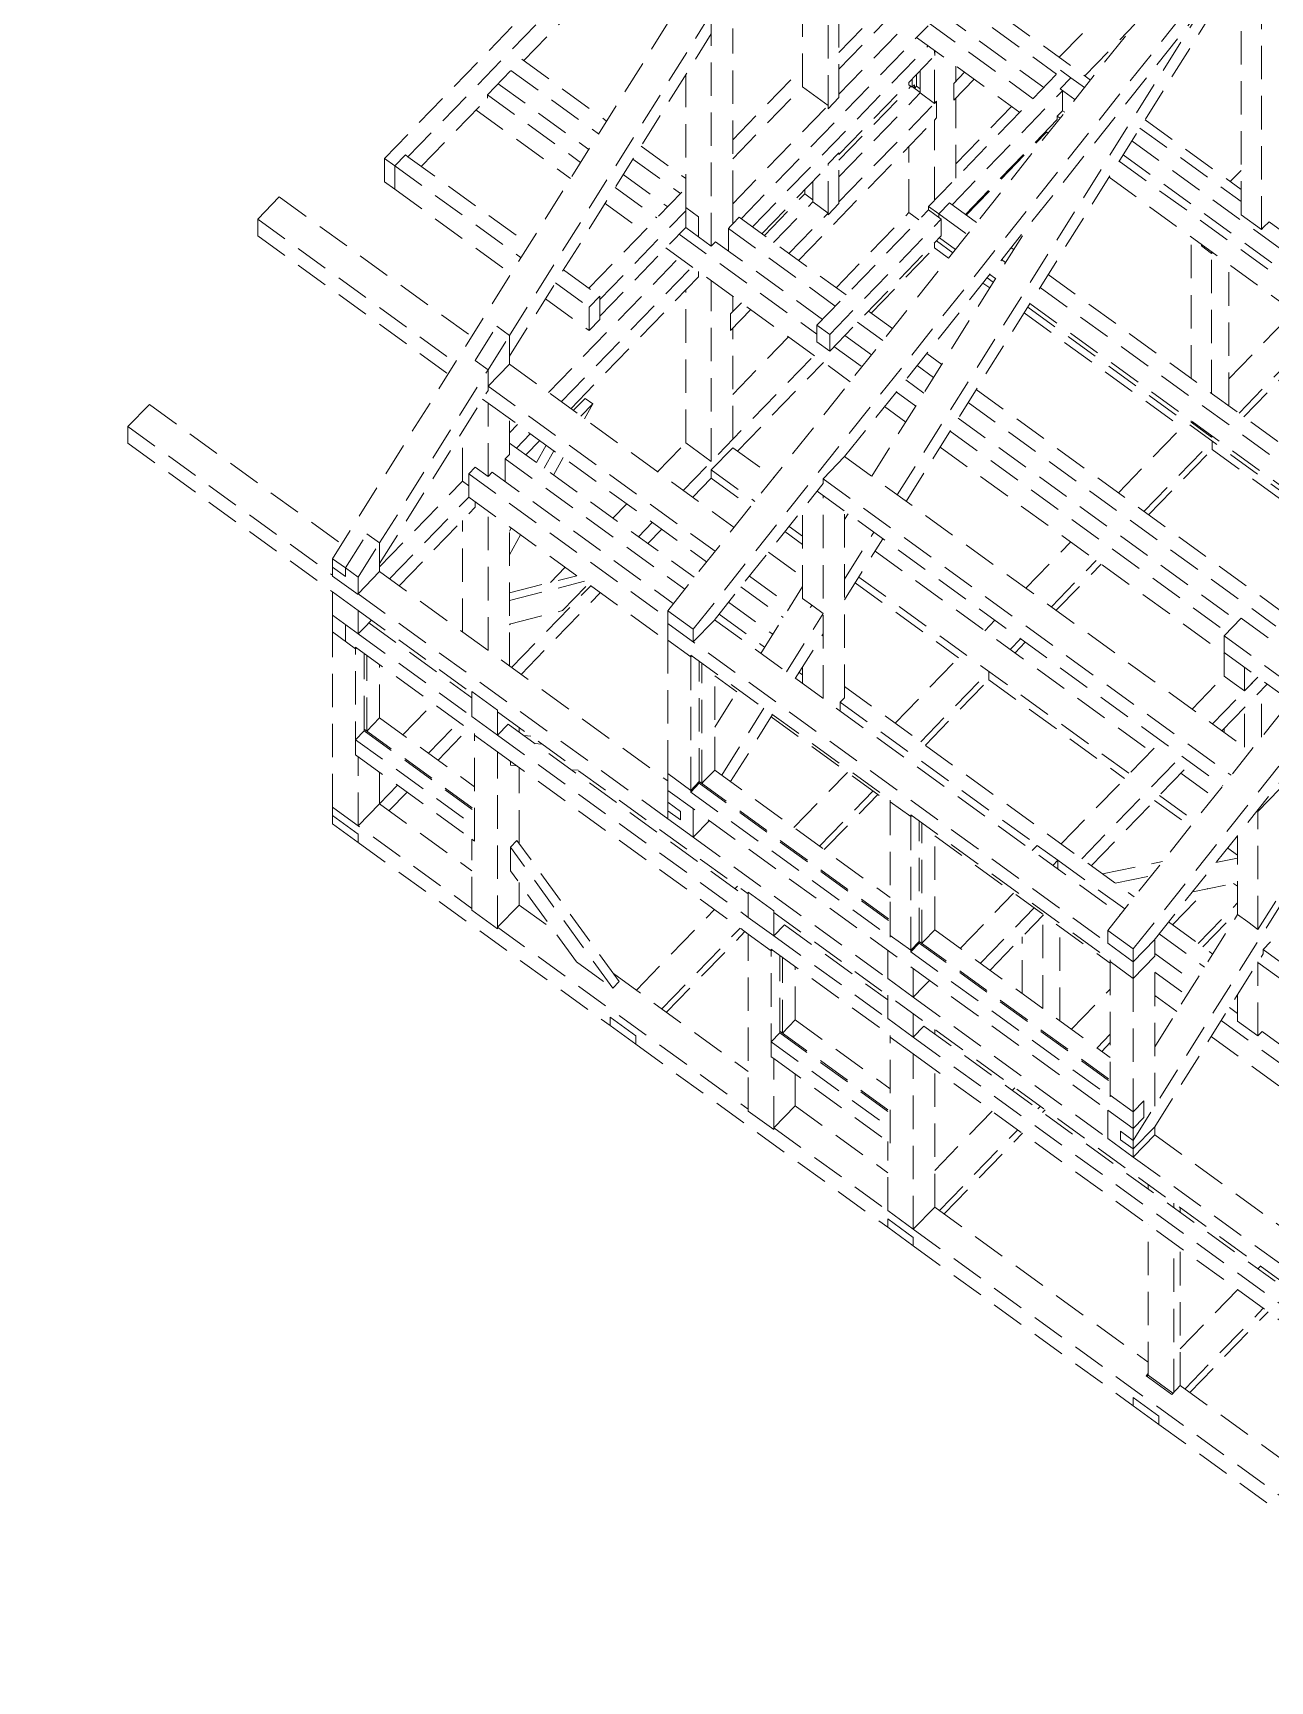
# Model space of a CAD drawing. Header units: millimetres. Extents: x 0 to 10920, y 0 to 297.
# Drawn here: x 4631.4 to 4779.6, y 0 to 197.4 of the extents above; entities that cross this region are included whole.
import ezdxf

# ---------------------------------------------------------------- set-up
doc = ezdxf.new("R2010")
doc.units = ezdxf.units.MM
doc.linetypes.add('K5LT_DASHED', pattern=[6, 4, -2])
doc.layers.add('Системный слой', color=7, linetype='Continuous')

# ---------------------------------------------------------------- blocks, each defined once
blk = doc.blocks.new('U349')
at = {"layer": 'Системный слой', "color": 7, "linetype": 'K5LT_DASHED', "lineweight": 18}
for p, q in [((4667.264578236864, 134.4524509059318), (4737.585429416864, 246.7719609659317)), ((4673.476650856865, 182.3950760859317), (4732.596844756864, 243.4120939659318)), ((4676.294311096864, 182.6085627059318), (4734.128926016864, 242.2987595859318)), ((4690.148892336864, 194.1076272259317), (4712.547596656865, 217.2249797659317)), ((4734.910277656865, 142.0939792659318), (4780.790477156865, 215.3757314859318)), ((4707.405136216865, 128.2241163859318), (4774.465286476864, 212.3937980659318)), ((4710.469317376865, 125.9974269059317), (4777.529469816865, 210.1671157059317)), ((4726.637127196865, 188.3588007859317), (4726.636982136864, 209.7588453259318)), ((4727.922702996864, 189.6856251859318), (4727.922560396864, 211.0856713859317)), ((4735.974071236865, 141.3209389459318), (4779.504880856864, 210.8501463659318)), ((4778.536378296865, 173.8809437659318), (4778.536295976864, 209.3030826059318)), ((4723.572957636865, 190.9854761859318), (4723.572845456864, 206.5963957059317)), ((4776.085041016864, 175.6622859259317), (4776.084965516864, 205.3877163059317)), ((4727.922666356864, 195.0747444259318), (4736.527588816864, 203.9557603259318)), ((4754.312083796864, 194.5107698259317), (4763.040188936864, 203.5189281459318)), ((4727.922679756864, 193.1035443859317), (4737.648381356865, 203.1413007859317)), ((4727.922700676865, 190.0856253059318), (4739.364321536865, 201.8943582859317)), ((4741.421247636865, 201.6172784059318), (4753.998608036864, 192.4775398259318)), ((4742.706829216864, 202.9440962659318), (4758.052084556864, 191.7929796059318)), ((4688.455346476864, 161.1783543059318), (4712.624115896864, 199.7817565459318)), ((4712.624354276864, 171.8964152059318), (4712.624126896864, 199.7817485659318)), ((4728.603152236865, 146.6772578259317), (4771.447644616865, 200.4529729659318)), ((4739.878558196864, 200.0250906059318), (4752.455918776865, 190.8853511859317)), ((4715.195495436865, 176.9500591059318), (4715.195331636864, 197.9500890659318)), ((4716.194293956864, 175.1808835659318), (4738.592992816864, 198.2982616859317)), ((4738.592990696865, 198.6982621659317), (4751.170344276865, 189.5585271859318)), ((4757.376242096864, 192.2841019659318), (4763.381146616864, 198.4816830459318)), ((4688.455371916863, 158.7062185659318), (4712.624136056865, 197.3096112059318)), ((4717.558887636864, 174.1892568859318), (4738.592999956865, 195.8982661859318)), ((4737.228406516864, 196.8898915859318), (4749.578326776864, 187.9154275659318)), ((4685.807611636865, 190.0270636859317), (4689.921457816865, 194.2728999659318)), ((4689.921457816865, 194.2728999659318), (4700.090412776864, 186.8832959659318)), ((4727.922742576864, 182.8856320059318), (4739.402923516865, 194.7341648059317)), ((4739.364389296865, 188.9943634259317), (4739.364352576864, 195.3377381659317)), ((4739.402923516865, 194.7341648059317), (4739.402920196864, 195.3097117659318)), ((4688.635880996864, 192.9460762459318), (4699.117477036864, 185.3292808659317)), ((4709.560167516864, 176.5230907459318), (4709.560033616865, 192.4154946259318)), ((4715.195427596864, 184.6337247459318), (4723.572941136865, 193.2800344859318)), ((4736.300226356865, 191.2210357059318), (4736.300224476864, 191.5319128859317)), ((4736.698567516864, 190.9315683259318), (4736.698561416864, 191.9430308259317)), ((4737.212799296864, 191.0622976459317), (4737.212790856865, 192.4737597659318)), ((4737.648457996865, 190.2412999459318), (4737.648442056864, 192.9233892459318)), ((4738.650717596865, 176.6371905059317), (4754.463293356865, 192.9571352259318)), ((4741.678428256864, 191.3826386059318), (4742.971095936864, 192.7167829059318)), ((4741.678439416864, 189.3826409859317), (4744.108260696865, 191.8904258059318)), ((4741.935535976864, 191.6480080859317), (4741.935525856865, 193.4693129659317)), ((4754.403386056864, 190.7396408059318), (4755.688960756865, 192.0664650659318)), ((4754.463293356865, 192.9571352259318), (4755.688960756865, 192.0664650659318)), ((4755.688960756865, 192.0664650659318), (4757.323585336864, 190.8786132259318)), ((4677.886352716864, 181.4516518259318), (4685.807615836864, 189.6270636459318)), ((4685.807615836864, 189.6270636459318), (4685.807611636865, 190.0270636859317)), ((4685.807611636865, 190.0270636859317), (4696.977018116864, 181.9104471259318)), ((4687.093188676865, 191.3538876459318), (4697.949954036864, 183.4644625459318)), ((4687.103827656864, 191.3461564659318), (4687.103827476864, 191.3648677859318)), ((4715.195445796864, 182.3391676059318), (4723.572958036864, 190.9854766059318)), ((4723.572958036864, 190.9854766059318), (4726.637124836865, 188.7588008859318)), ((4726.637127596864, 188.3588007659317), (4727.922703396864, 189.6856251459318)), ((4727.922754076864, 182.1747503259317), (4736.527666396864, 191.0557591059317)), ((4727.922767476864, 180.2035511659318), (4737.648457996865, 190.2412999459318)), ((4736.300226356865, 191.2210357059318), (4736.698567516864, 190.9315683259318)), ((4736.698567516864, 190.9315683259318), (4736.955682216864, 191.1969327859318)), ((4736.728251516864, 190.9622047659317), (4737.648457696865, 190.2935074259318)), ((4736.955684616864, 190.7969332059318), (4736.955682216864, 191.1969327859318)), ((4736.955684616864, 190.7969332059318), (4737.212799296864, 191.0622976459317)), ((4737.212799296864, 191.0622976459317), (4737.648454996865, 190.7457144659317)), ((4737.648457996865, 190.2412999459318), (4739.364389296865, 188.9943634259317)), ((4741.468377916864, 176.8506772059318), (4754.709802936864, 190.5169732459318)), ((4741.678439416864, 189.3826409859317), (4741.678428256864, 191.3826386059318)), ((4741.935600616865, 180.0274736659318), (4741.935547116865, 189.6480104259318)), ((4754.403386056864, 190.7396408059318), (4756.182700016864, 189.4466457259318)), ((4754.709813556865, 188.1169726459318), (4754.709802936864, 190.5169732459318)), ((4684.443034356864, 188.2187004259318), (4695.772169656864, 179.9860109659317)), ((4715.195495436865, 176.9500591059318), (4726.637124836865, 188.7588008859318)), ((4727.922788576865, 177.1856345659318), (4739.364389296865, 188.9943634259317)), ((4739.364389296865, 188.9943634259317), (4739.621503976864, 189.2597279059317)), ((4739.621522436864, 187.2597254859318), (4739.621510896864, 189.2597228859318)), ((4741.935591096864, 181.7371604259317), (4748.606228196864, 188.6218340459318)), ((4754.067026476864, 187.4535607059318), (4754.709813556865, 188.1169726459318)), ((4754.709813556865, 188.1169726459318), (4754.971694856864, 187.9266682659317)), ((4723.074149436865, 170.1814113659318), (4739.364400876864, 186.9943660659318)), ((4739.364400876864, 186.9943660659318), (4739.621515516865, 187.2597305259317)), ((4739.364456556865, 177.3738308259317), (4739.364400876864, 186.9943660659318)), ((4743.060408876864, 175.6937764859318), (4754.067028276864, 187.0535607259318)), ((4752.702441936864, 185.6451894859318), (4752.988413936864, 185.4373788059317)), ((4754.067028276864, 187.0535607259318), (4754.067026476864, 187.4535607059318)), ((4754.067026476864, 187.4535607059318), (4754.401252416865, 187.2106847859317)), ((4763.974988116865, 186.0451601459318), (4776.085036996865, 177.2450085459318)), ((4764.596245216864, 187.0374576459318), (4776.085033336864, 178.6887652659318)), ((4704.218379316864, 183.8835739459318), (4709.560138216864, 180.0018099859318)), ((4736.300319076865, 175.9210719859318), (4736.300271136864, 183.8319081059317)), ((4743.165514676864, 175.6173979459318), (4752.807547756864, 185.5688110059317)), ((4763.002052136864, 184.4911466059318), (4805.421850176865, 153.6654511659318)), ((4673.476683376864, 179.5950768259318), (4673.476650856865, 182.3950760859317)), ((4673.476650856865, 182.3950760859317), (4674.702316516865, 181.5044053859318)), ((4674.702316516865, 181.5044053859318), (4675.987894676864, 182.8312303859318)), ((4675.987894676864, 182.8312303859318), (4676.294311096864, 182.6085627059318)), ((4676.294311096864, 182.6085627059318), (4690.810015436864, 172.0602432859317)), ((4703.245443416865, 182.3295587659318), (4708.947865476865, 178.1857068459318)), ((4726.637167536865, 181.5588081459318), (4726.637166156865, 181.7588079659318)), ((4726.637172816864, 181.7588031259318), (4727.922747876864, 183.0856270059317)), ((4727.922742576864, 182.8856320059318), (4727.922741216864, 183.0856318459317)), ((4727.922789376864, 176.9856348059318), (4727.922742576864, 182.8856320059318)), ((4761.482850836865, 182.0646155259318), (4803.414476756865, 151.5936627059318)), ((4761.969318636864, 182.8416220059318), (4804.057263556864, 152.2570760259318)), ((4674.702348736864, 178.7044062859318), (4674.702316516865, 181.5044053859318)), ((4674.702316516865, 181.5044043859318), (4689.837078576864, 170.5062263859317)), ((4702.077920216863, 180.4647403459317), (4707.405173436864, 176.5935168459318)), ((4718.696054476864, 173.3628973859318), (4726.637167536865, 181.5588081459318)), ((4726.637214996865, 175.6588114059318), (4726.637167536865, 181.5588081459318)), ((4760.277995796864, 180.1401713059318), (4801.822459996864, 149.9505593859318)), ((4774.787318696865, 179.6317907859317), (4776.085027536865, 180.9711398259317)), ((4658.306813736865, 175.1383700659318), (4660.877973216864, 177.7920243259318)), ((4660.877973216864, 177.7920243259318), (4683.916799536864, 161.0501001859317)), ((4673.476683376864, 179.5950768259318), (4674.702348736864, 178.7044062859318)), ((4674.702348736864, 178.7044052659318), (4688.632231336864, 168.5817921459318)), ((4697.970904656864, 166.8565454059318), (4709.560148196864, 178.8176349259317)), ((4701.104984116864, 178.9107248459318), (4706.119596636864, 175.2666917459318)), ((4718.986537596865, 173.1518083059318), (4723.830166896865, 178.1508498659317)), ((4723.830166656864, 178.1508500459318), (4723.830162996865, 178.6617383659317)), ((4723.830166656864, 178.1508500459318), (4724.798707136864, 177.4470285659318)), ((4724.798708916864, 177.1948203059317), (4724.798691476864, 179.6613429259318)), ((4699.275558476864, 165.5084791659317), (4709.560177816864, 176.1230858659317)), ((4699.900135476864, 176.9862886059318), (4704.527585116864, 173.6235998459317)), ((4709.560174436865, 176.5230857059318), (4711.092251056863, 175.4097519659317)), ((4709.560194656864, 174.1230870859318), (4709.560174436865, 176.5230857059318)), ((4715.195514456864, 174.5500604259318), (4715.195495436865, 176.9500591059318)), ((4720.098479416865, 172.3437793859318), (4724.798709236864, 177.1948206259318)), ((4721.936984456865, 171.0077695259317), (4726.637214196864, 175.8588111459318)), ((4724.798709236864, 177.1948206259318), (4726.637214196864, 175.8588111459318)), ((4725.280725636864, 162.4382009659318), (4738.650719936864, 176.2371906659318)), ((4726.637215576864, 175.6588115459317), (4726.637214196864, 175.8588111459318)), ((4726.637215576864, 175.6588115459317), (4727.922789936864, 176.9856349459317)), ((4727.572117796864, 166.9128154259318), (4736.300318516864, 175.9210724059318)), ((4727.922789936864, 176.9856349459317), (4727.922788576865, 177.1856345659318)), ((4736.300319076865, 175.9210719859318), (4737.499850296865, 175.0493937459318)), ((4738.650719936864, 176.2371906659318), (4738.650717596865, 176.6371905059317)), ((4738.650717596865, 176.6371905059317), (4739.876385176864, 175.7465195059317)), ((4738.650719936864, 176.2371906659318), (4740.182804356864, 175.1238519259317)), ((4739.876385176864, 175.7465195059317), (4741.161960996864, 177.0733449459318)), ((4739.876385176864, 175.7465195059317), (4743.290689296864, 173.2654049459317)), ((4739.876387476865, 175.3465196859318), (4739.876385176864, 175.7465195059317)), ((4741.161960996864, 177.0733449459318), (4744.431575716864, 174.6973738059318)), ((4763.173280296864, 64.75714506593177), (4833.494405656864, 177.0767864259317)), ((4658.306839656864, 173.1383693259318), (4658.306813736865, 175.1383700659318)), ((4658.306813736865, 175.1383700659318), (4681.970922656865, 157.9420613659318)), ((4699.275577156865, 163.5084816259318), (4709.560194656864, 174.1230870859318)), ((4709.560194656864, 174.1230870859318), (4711.092270956864, 173.0097535059318)), ((4711.092270956864, 173.0097535059318), (4711.092251056863, 175.4097519659317)), ((4714.681276756864, 174.0193355859318), (4714.938392136864, 174.2847007059318)), ((4714.681298376865, 171.3060817059318), (4714.681276756864, 174.0193355859318)), ((4714.681276756864, 174.0193355859318), (4727.486073316864, 164.7143103859318)), ((4714.938392136864, 174.2847007059318), (4715.195507536864, 174.5500658459318)), ((4715.195514456864, 174.5500604259318), (4715.966860196864, 175.3461553659318)), ((4715.966860416865, 175.3461555859318), (4728.771649676864, 166.0411363059318)), ((4726.812810256864, 161.3248613259318), (4740.182804356864, 175.1238519259317)), ((4731.846100316865, 144.3206653059318), (4750.632583776865, 174.3272162859317)), ((4740.182815796865, 173.1238532659318), (4740.182804356864, 175.1238519259317)), ((4760.109028076864, 89.92507470593176), (4827.169216236864, 174.0948789259318)), ((4776.085041016864, 175.6622859259317), (4778.536378296865, 173.8809437659318)), ((4778.536378296865, 173.8809437659318), (4778.793493016865, 174.1463087259318)), ((4778.793492296864, 174.1463089659318), (4779.436279496864, 174.8097217659318)), ((4779.436279496864, 174.8097217659318), (4803.356182396865, 157.4275646859318)), ((4658.306839656864, 173.1383693259318), (4681.110317596864, 156.5674656659317)), ((4708.788848636865, 173.3269919859318), (4725.280733336865, 161.3426215659318)), ((4711.092270956864, 173.0097538859318), (4712.624354276864, 171.8964152059318)), ((4712.624354276864, 171.8964152059318), (4712.881469536864, 172.1617798259318)), ((4712.881469536864, 172.1617802059318), (4713.138584796865, 172.4271452059318)), ((4713.138584796865, 172.4271452059318), (4725.943381536865, 163.1221191259317)), ((4726.812824056864, 159.3248642859318), (4740.182815796865, 173.1238532659318)), ((4739.364488876865, 171.6944101859318), (4739.364485496864, 172.2792655659318)), ((4739.600525056864, 172.5228788259318), (4741.562931736864, 171.0968323659318)), ((4739.955385136865, 172.8891251459318), (4741.877852916865, 171.4921016259318)), ((4763.173216156864, 87.69838020593176), (4830.233406516864, 171.8681915459318)), ((4770.109981076865, 156.0373310059318), (4770.109929036864, 172.9954829659318)), ((4771.335597316865, 171.9136420859317), (4771.335596756864, 172.1048123859318)), ((4771.335597316865, 171.9136420859317), (4772.561264876864, 171.0229715859317)), ((4693.123943076864, 154.3594459459317), (4708.788872416864, 170.5269950059318)), ((4707.196837156865, 171.6838998859318), (4729.257986296864, 155.6524389859317)), ((4731.773438136865, 163.8597884659318), (4739.364488876865, 171.6944101859318)), ((4739.364488876865, 171.6944104859318), (4741.058349116865, 170.4635119859318)), ((4747.404723516865, 170.2758088859318), (4747.879896116865, 169.9305093459317)), ((4748.545609976863, 171.7077779059318), (4748.852832936864, 171.4845244059318)), ((4772.561264876864, 171.0229715859317), (4772.561264336864, 171.2141418659318)), ((4772.561264876864, 171.0229715859317), (4772.669960116865, 171.1351546059317)), ((4772.561312516864, 154.2559918259318), (4772.561264696865, 171.0229717259318)), ((4694.656026136864, 153.2461064059317), (4710.320955276864, 169.4136565259318)), ((4694.937980416864, 169.0605205059317), (4699.275554756864, 165.9084781259318)), ((4695.793193796864, 152.4197459459317), (4711.092317676865, 168.2097546059317)), ((4711.092317676865, 168.2097546059317), (4711.092312336865, 168.8531245059318)), ((4745.676965876864, 168.1072360459317), (4746.406481296865, 167.5771100259318)), ((4745.991887076864, 168.5025053459318), (4746.675043016865, 168.0060679459318)), ((4752.980806496865, 168.4847990659318), (4792.180431196864, 139.9991254459318)), ((4774.618236896864, 152.7612612659318), (4774.618191616864, 169.7194099659318)), ((4693.965043396864, 167.5065035059318), (4697.989976856864, 164.5816518059318)), ((4697.989976856864, 164.5816518059318), (4699.275554756864, 165.9084781259318)), ((4699.275558476864, 165.5084791659317), (4699.275554756864, 165.9084781259318)), ((4709.560405116865, 148.3231713259318), (4709.560250896864, 166.6285302259318)), ((4712.624564656864, 146.0964974259317), (4712.624388156864, 167.7397911259317)), ((4715.195590756864, 164.0500832259318), (4715.195576316864, 165.8713525259318)), ((4745.172383236864, 167.4739156059318), (4745.976178136864, 166.8898119659318)), ((4752.007869496864, 166.9307839259318), (4790.894855956864, 138.6722971059317)), ((4692.760195936864, 165.5820691859318), (4697.990003316864, 161.7816554859318)), ((4697.990003316864, 161.7816554859318), (4697.989976856864, 164.5816518059318)), ((4699.275577156865, 163.5084816259318), (4699.275558476864, 165.5084791659317)), ((4714.938482616864, 163.7847133059317), (4716.231128096864, 165.1188347059317)), ((4714.938498516864, 161.7847189259317), (4717.368293136864, 164.2924762659318)), ((4731.440899336864, 164.1014386659317), (4734.321657976865, 162.0080411059318)), ((4750.104151196865, 163.8900863859317), (4768.977886876864, 150.1748739459318)), ((4750.534454436865, 164.5773844859318), (4787.861228476864, 137.4526737459317)), ((4750.803016196864, 165.0063424459317), (4788.216088416864, 137.8189208259318)), ((4774.618228256864, 155.9962036059317), (4782.420941976864, 164.0492921859318)), ((4684.352116716865, 158.1849528659318), (4686.923260896864, 162.2916955659318)), ((4686.923260896864, 162.2916955659318), (4688.455347176864, 161.1783538059318)), ((4697.990003316864, 161.7816554859318), (4699.275580896865, 163.1084815859318)), ((4699.275580896865, 163.1084815859318), (4699.275577156865, 163.5084816259318)), ((4714.938498516864, 161.7847189259317), (4714.938482616864, 163.7847133059317)), ((4715.195712036864, 148.7501440059317), (4715.195606616864, 162.0500888059318)), ((4725.280739696864, 160.4382038059318), (4725.280725636864, 162.4382009659318)), ((4725.280725636864, 162.4382009659318), (4726.812810256864, 161.3248613259318)), ((4730.155322996865, 162.7746125859317), (4733.180771036864, 160.5760715859317)), ((4765.671596236863, 88.75359024593178), (4824.151568176865, 162.1540423659318)), ((4685.884201776864, 157.0716118059318), (4688.455347176864, 161.1783538059318)), ((4688.455382436865, 157.7520637259317), (4688.455347176864, 161.1783538059318)), ((4715.195669316865, 154.1392516859318), (4721.866261736865, 161.0238791659318)), ((4725.280739696864, 160.4382038059318), (4726.812824056864, 159.3248642859318)), ((4726.812824056864, 159.3248642859318), (4726.812810256864, 161.3248613259318)), ((4728.612631256865, 161.1824211459318), (4731.811706576864, 158.8577080059317)), ((4775.843074276864, 151.8711936259318), (4785.485104516865, 161.8226206059318)), ((4776.411651696864, 151.4580184659318), (4786.053681876864, 161.4094456859318)), ((4684.352116716865, 158.1849528659318), (4685.884201776864, 157.0716118059318)), ((4709.265497636865, 142.6296505859318), (4724.930420936864, 158.7972069259318)), ((4715.764300076864, 147.3369717259317), (4726.067582296864, 157.9708511659317)), ((4727.327054696864, 159.8555948459318), (4730.670819416864, 157.4257382259318)), ((4738.435691796864, 159.0184437659318), (4740.231193316864, 157.7136838059317)), ((4672.899927176864, 136.3325668459318), (4685.884202136864, 157.0716115259317)), ((4685.884180036865, 155.0983632459318), (4688.455339956864, 157.7520198859317)), ((4685.884223576864, 154.9984071459318), (4685.884201776864, 157.0716118059318)), ((4685.884228136864, 154.5994768259318), (4685.884202136864, 157.0716115259317)), ((4688.455339956864, 157.7520198859317), (4715.356114196864, 138.2036837259318)), ((4737.294804816864, 157.5864740859318), (4739.258255976863, 156.1596679259318)), ((4672.899956016864, 133.8604373059318), (4685.884228136864, 154.5994768259318)), ((4685.884180036865, 155.0983632459318), (4713.074334176865, 135.3397369859318)), ((4734.784853076864, 154.4361403659317), (4737.117793516864, 152.7408324659318)), ((4735.925740296865, 155.8681103059318), (4738.090731056864, 154.2948486659317)), ((4744.359165416865, 154.7139577659318), (4781.540111396865, 127.6952062659318)), ((4642.751429476864, 150.2837642459317), (4645.322589396865, 152.9374196659317)), ((4645.322589396865, 152.9374196659317), (4668.357590476864, 136.1982574059317)), ((4685.238314116865, 153.5677951059318), (4685.884243936864, 153.0984084459318)), ((4685.884243936864, 153.0984084459318), (4712.065168876865, 134.0730961859317)), ((4685.884336496863, 144.2984240059317), (4685.884243936864, 153.0984084459318)), ((4696.099610916865, 152.1970776659318), (4697.514503756864, 153.6573685059317)), ((4697.018860656864, 151.5290740259318), (4698.433753456864, 152.9893649059318)), ((4697.452743656864, 151.2137786059318), (4698.433753456864, 152.9893649059318)), ((4697.514503756864, 153.6573685059317), (4698.433753456864, 152.9893649059318)), ((4733.372019896864, 152.6628409059317), (4735.912943096864, 150.8163953459317)), ((4743.386227916864, 153.1599417859318), (4780.254535636865, 126.3683773459317)), ((4642.751458156865, 148.2837685259317), (4642.751429476864, 150.2837642459317)), ((4642.751429476864, 150.2837642459317), (4667.264600216864, 132.4704376659317)), ((4688.455493956864, 146.9520789659318), (4688.455449916864, 151.2298675859318)), ((4688.455467296864, 149.5411790059318), (4689.415614796864, 150.5321334859318)), ((4742.218702796865, 151.2951224459318), (4775.736183376865, 126.9385444259318)), ((4761.386837976865, 142.3402421059318), (4769.546461296864, 150.7616928859318)), ((4770.109997136864, 150.8043866059317), (4770.109996596864, 150.9762993059317)), ((4770.109997136864, 150.8043866059317), (4772.561327436864, 149.0230479659318)), ((4642.751458156865, 148.2837685259317), (4667.264657676864, 130.4704857259317)), ((4682.820199456864, 143.7251120059318), (4682.820134916865, 149.7053749659318)), ((4688.455479996865, 148.3087106659318), (4710.591189716864, 132.2230502859317)), ((4689.286799596865, 147.7046042059318), (4690.947697916865, 149.4187936859317)), ((4690.423966996865, 146.8782431659318), (4692.084865616865, 148.5924330659318)), ((4706.201338016865, 144.8563249459318), (4709.560404556865, 148.3231717259318)), ((4709.560405116865, 148.3231713259318), (4712.624564656864, 146.0964974259317)), ((4741.245765096864, 149.7411061659318), (4774.450607356865, 125.6117154459318)), ((4764.451001076864, 140.1135676859318), (4772.610624196865, 148.5350195659318)), ((4772.561327436864, 149.0230479659318), (4772.561326956864, 149.1949606659318)), ((4772.561327436864, 149.0230479659318), (4772.659073176865, 149.1239302059318)), ((4772.610625616864, 148.0350223259318), (4772.610624196865, 148.5350195659318)), ((4687.941262336864, 146.4213478259317), (4688.455493956864, 146.9520789659318)), ((4687.941290376864, 143.7080833259317), (4687.941262336864, 146.4213478259317)), ((4687.941262336864, 146.4213478259317), (4709.450300776864, 130.7910782459318)), ((4691.695718916864, 145.9540817059317), (4692.847295896865, 148.0383876459317)), ((4692.614968536864, 145.2860779459318), (4693.766545596864, 147.3703839059317)), ((4693.730012976865, 144.4757932859318), (4694.881590336864, 146.5600996459318)), ((4712.624572236864, 145.0965033859318), (4715.195719416864, 147.7501498259318)), ((4715.195719416864, 147.7501498259318), (4720.114320216864, 144.1758845859318)), ((4726.024839676864, 144.0287639459318), (4728.596001716865, 146.6824287659318)), ((4728.596001716865, 146.6824287659318), (4777.193006576865, 111.3678288059318)), ((4740.040914456864, 147.8166689459318), (4774.045072516865, 123.1064270659318)), ((4765.019578556865, 139.7003922459318), (4772.610627216864, 147.5350252859318)), ((4772.610627036864, 147.5350254259317), (4772.610625616864, 148.0350223259318)), ((4772.610627036864, 147.5350254259317), (4787.672175096865, 136.5900628059318)), ((4683.580912396865, 144.6156627059318), (4684.352259876865, 145.4117593659317)), ((4683.580942416864, 141.8156704659318), (4683.580912396865, 144.6156627059318)), ((4683.580912396865, 144.6156627059318), (4707.405144156864, 127.3029771059318)), ((4684.352259876865, 145.4117593659317), (4685.884336496863, 144.2984240059317)), ((4685.884336496863, 144.2984240059317), (4686.398567856864, 144.8291548659318)), ((4686.398567856864, 144.8291548659318), (4708.081233896864, 129.0727116659318)), ((4712.624572236864, 145.0965033859318), (4717.832551056865, 141.3119514659318)), ((4712.624580396865, 144.0965091459318), (4712.624572236864, 145.0965033859318)), ((4672.899955056864, 133.4865577459318), (4682.820206376864, 143.7251069659318)), ((4682.820199456864, 143.7251120059318), (4683.580927876864, 143.1723028859318)), ((4710.402659496864, 141.8032943659317), (4712.624580396865, 144.0965091459318)), ((4712.624580396865, 144.0965091459318), (4717.327970336864, 140.6786334859318)), ((4712.967705756864, 127.0526276859317), (4726.024843776864, 143.4411270259318)), ((4725.312187076865, 142.5466451059318), (4773.902052436864, 107.2372265259318)), ((4726.024839676864, 144.0287639459318), (4774.911221936864, 108.5038737459318)), ((4726.024843776864, 143.4411270259318), (4726.024839676864, 144.0287639459318)), ((4674.097071636865, 132.0275024259317), (4683.580942496865, 141.8156704059317)), ((4675.234239516864, 131.2011409459318), (4684.352310896864, 140.6117730459318)), ((4683.580942416864, 141.8156704659318), (4707.405086456864, 124.5030472059317)), ((4684.352310896864, 140.6117730459318), (4684.352304036864, 141.2551343659318)), ((4700.832108256864, 139.3148161059318), (4702.493010176864, 141.0290103459317)), ((4723.573534976865, 129.6833855259317), (4723.573458236864, 140.3643019059317)), ((4726.024946956864, 117.6921926059318), (4726.024777356864, 142.0288262059318)), ((4682.820394076864, 125.6884060459318), (4682.820250116864, 139.0305548459318)), ((4685.884555696864, 123.4617278659317), (4685.884380236865, 140.1417991659317)), ((4688.455754956864, 121.5932790259318), (4688.455583276864, 138.2733471659318)), ((4703.896268036864, 137.0881410259318), (4705.557169916865, 138.8023354859318)), ((4721.946584156864, 138.3223517659318), (4723.573481396865, 137.1401124859318)), ((4728.596121336865, 117.7825364659318), (4728.595970476865, 140.1603750059318)), ((4728.595977436864, 139.1294341459318), (4729.039596596864, 139.8380011059318)), ((4668.796699956863, 133.3391683859318), (4671.367842576864, 137.4459085859318)), ((4670.328778016865, 132.2258312259318), (4672.899921836864, 136.3325707259318)), ((4671.367842576864, 137.4459085859318), (4672.899921836864, 136.3325707259318)), ((4672.899956016864, 133.8604373059318), (4672.899927176864, 136.3325668459318)), ((4688.455588576864, 137.7577754059318), (4688.658836776864, 138.1256461059317)), ((4688.455617696864, 134.9293605259318), (4689.773880956864, 137.3153613859318)), ((4705.033429616864, 136.2617841859318), (4706.694331796864, 137.9759790659318)), ((4721.442003416864, 137.6890337259317), (4723.573488576865, 136.1401187059317)), ((4728.596105276864, 132.0087220059318), (4732.103773576864, 137.6113148859318)), ((4728.596121936864, 129.5365735459318), (4733.167567036864, 136.8382745059318)), ((4750.307330396865, 130.9052133459318), (4755.680983656865, 136.4512973259317)), ((4667.264578236864, 134.4524509059318), (4668.796663016865, 133.3391096259317)), ((4667.264590636864, 133.4334234459318), (4667.264578236864, 134.4524509059318)), ((4719.470148236865, 135.2140849859318), (4723.573516656865, 132.2322367859317)), ((4732.243282816864, 135.3619695659317), (4765.284493276864, 111.3514724659318)), ((4667.264634576864, 132.3704796459318), (4667.264621636864, 133.4334666659318)), ((4667.264621636864, 133.4334666659318), (4668.796712216865, 132.3201203659317)), ((4667.264634576864, 132.3704796459318), (4670.328802776864, 130.1437963859318)), ((4668.796712216865, 132.3201203659317), (4668.796699956863, 133.3391683859318)), ((4668.796699956863, 133.3391683859318), (4670.328778016865, 132.2258312259318)), ((4670.328769336864, 130.2437552859318), (4672.899928616864, 132.8974138259318)), ((4672.899928616864, 132.8974138259318), (4707.405230156864, 107.8229699859318)), ((4672.899961916864, 132.8974482059318), (4672.899956016864, 133.8604373059318)), ((4688.455664776864, 130.3544149059318), (4696.528640236864, 132.4067861859318)), ((4693.357783776864, 131.6006676859318), (4695.126251756865, 133.4258793859318)), ((4717.188368116865, 132.3501379259318), (4722.111682176865, 128.7724486859317)), ((4753.371493836865, 128.6785374059318), (4758.745146916865, 134.2246221259318)), ((4753.940071536865, 128.2653618659318), (4759.313724436865, 133.8114465459318)), ((4667.264657676864, 130.4704857259317), (4670.328825376864, 128.2438026859318)), ((4667.264691756864, 127.6704973059318), (4667.264657676864, 130.4704857259317)), ((4670.328802776864, 130.1437963859318), (4670.328778016865, 132.2258312259318)), ((4688.455674056864, 129.4527156259317), (4697.447888316865, 131.7387833459318)), ((4688.706545856864, 121.4110333259318), (4698.190411676864, 131.1992035259318)), ((4689.843707896864, 120.5846760859318), (4699.327573316865, 130.3728464259318)), ((4694.797790476865, 128.2366393859318), (4697.883996236864, 131.4218707259317)), ((4716.179202776864, 131.0834969859318), (4721.251075696864, 127.3978522859318)), ((4718.567440856865, 123.1114393459318), (4723.573524756865, 131.1073643059318)), ((4729.867109976864, 131.5666481659318), (4742.237985336864, 122.5769377059318)), ((4730.297411656865, 132.2539437659318), (4762.713347276864, 108.6978203259318)), ((4670.328769336864, 130.2437552859318), (4707.405269116864, 103.3009050859317)), ((4714.705222496865, 129.2334495459317), (4719.994078356864, 125.3901239859318)), ((4723.573534976865, 129.6833855259317), (4724.799245816865, 128.7926813659318)), ((4724.456397596865, 128.6213669259317), (4724.695460236864, 128.8681006459318)), ((4724.799245456864, 128.7926808059318), (4726.024956716865, 127.9019771659318)), ((4667.264691756864, 127.6704973059318), (4670.328858676865, 125.4438146459318)), ((4667.264722936864, 125.6704984059318), (4667.264698596864, 127.6704903459318)), ((4668.796806076864, 124.5571572459317), (4668.796782016864, 126.5571490459318)), ((4670.328825376864, 128.2438026859318), (4683.964348196864, 118.3350229659318)), ((4670.328858676865, 125.4438146459318), (4670.328825376864, 128.2438026859318)), ((4670.328858676865, 125.4438146459318), (4671.357321356864, 126.5052764059317)), ((4671.357321936865, 126.5052770059318), (4671.614437876864, 126.7706427059317)), ((4671.614437876864, 126.7706427059317), (4671.920815536864, 127.0868507659317)), ((4671.614437876864, 126.7706427059317), (4683.964382256865, 117.7961299659318)), ((4688.455703176864, 126.6243049059318), (4694.797790476865, 128.2366393859318)), ((4688.455704016864, 126.5412980059318), (4688.562416336865, 126.6514343459318)), ((4707.405136216865, 128.2241163859318), (4710.469317376865, 125.9974269059317)), ((4707.405149356864, 126.7007738259318), (4707.405136216865, 128.2241163859318)), ((4707.405166496865, 124.7007752659318), (4707.405149256864, 126.7007737259317)), ((4707.405149256864, 126.7007737259317), (4760.109034116864, 88.40173558593175)), ((4710.469330076865, 124.4740845459318), (4712.967705756864, 127.0526276859317)), ((4713.032301556865, 127.1337042859317), (4761.622160516865, 91.82426502593175)), ((4713.564333496864, 127.8014773659318), (4719.021139156865, 123.8361051259317)), ((4721.631616516865, 120.8847524859318), (4726.024956716865, 127.9019771659318)), ((4745.377704196864, 125.8174044059317), (4746.598999496864, 127.0778888459317)), ((4774.045066856865, 125.1931615059318), (4776.101988956864, 127.3160883859317)), ((4776.101988956864, 127.3160883859317), (4784.840233836865, 120.9661559059317)), ((4667.264716076865, 125.6705053859318), (4670.022465816864, 123.6664912459318)), ((4667.264971576864, 104.6706312659318), (4667.264716076865, 125.6705053859318)), ((4670.328858676865, 125.4438146459318), (4683.964406416864, 115.5350732659318)), ((4707.405222596864, 108.7008801459318), (4707.405084736864, 124.7008444059318)), ((4707.405084736864, 124.7008444059318), (4710.162846096864, 122.6968234659317)), ((4710.469330076865, 124.4740845459318), (4710.469317376865, 125.9974269059317)), ((4722.695409496864, 120.1117118859318), (4726.024973936865, 125.4298297459318)), ((4748.441867736865, 123.5907278059317), (4749.663163016865, 124.8512124059318)), ((4749.010445296864, 123.1775519659318), (4750.231740736865, 124.4380367659318)), ((4774.045066856865, 125.1931615059318), (4783.014812916865, 118.6750003659318)), ((4774.045072296864, 123.1931687259318), (4774.045066856865, 125.1931615059318)), ((4670.022462936864, 123.8664898659317), (4684.270842016864, 113.5124128859318)), ((4670.022465336864, 123.6664907259317), (4670.022462936864, 123.8664898659317)), ((4670.022465336864, 123.6664907259317), (4670.136179656864, 123.7838536859318)), ((4670.022617236864, 110.9665589259317), (4670.022465816864, 123.6664912459318)), ((4671.051055416864, 114.0280101459318), (4671.050947996864, 123.1191056659318)), ((4671.357471856864, 113.8053395859317), (4671.357364116864, 122.8964378059318)), ((4710.162839696864, 122.8968183859318), (4734.063459116864, 105.5286340459318)), ((4710.162841376865, 122.6968185859318), (4710.162839696864, 122.8968183859318)), ((4710.162841376865, 122.6968185859318), (4710.276556356865, 122.8141823659318)), ((4710.162980056864, 106.6968611059317), (4710.162846096864, 122.6968234659317)), ((4734.646836576864, 114.7422028059317), (4742.806557716864, 123.1637545259318)), ((4774.045079916865, 120.3931796859318), (4774.045072296864, 123.1931687259318)), ((4774.045072296864, 123.1931687259318), (4782.005645556865, 117.4083558659317)), ((4672.900166116864, 115.3975330659318), (4672.900091696864, 121.7753615059317)), ((4711.191444356864, 107.7583264259317), (4711.191325176864, 122.1494350059317)), ((4711.497861876865, 107.5356576459318), (4711.497743096865, 121.9267660259318)), ((4713.040558196864, 109.1278555059317), (4713.040463416864, 120.8056967259318)), ((4723.149107676864, 120.8363773259317), (4723.573600776865, 120.5279050859318)), ((4723.573608336865, 119.4735406859317), (4723.573593676865, 121.5143839259318)), ((4737.711000436864, 112.5155247459318), (4745.870721356864, 120.9370775859318)), ((4745.870723956865, 120.4370811459318), (4745.870721356864, 120.9370775859318)), ((4745.870726556865, 119.9370847459318), (4745.870723956865, 120.4370811459318)), ((4776.496419556865, 118.6118331659318), (4776.496412556864, 121.4118215659317)), ((4683.964406416864, 115.5350732659318), (4683.964374356864, 118.5350588659318)), ((4683.964374356864, 118.5350588659318), (4687.028544296864, 116.3083742259318)), ((4713.040466636865, 120.4079068459318), (4715.675826576864, 118.4928330459318)), ((4713.040516356865, 114.2836061859318), (4715.846998396864, 118.7662357859318)), ((4728.596112196865, 119.1391658459318), (4763.295069856864, 93.92399744593175)), ((4738.279578056865, 112.1023486459318), (4745.870726556865, 119.9370847459318)), ((4745.870726556865, 119.9370847459318), (4762.144774996865, 108.1110030059318)), ((4770.214114656865, 116.4392816859318), (4774.045080096865, 120.3931798859318)), ((4772.665454396865, 114.6579343859318), (4778.088429856864, 120.2549297259318)), ((4773.802609296865, 113.8315836659318), (4779.225584356865, 119.4285789459317)), ((4774.045080096865, 120.3931798859318), (4775.270749896865, 119.5025064859317)), ((4775.270749896865, 119.5025064859317), (4776.496419556865, 118.6118331659318)), ((4776.496419556865, 118.6118331659318), (4778.088429656864, 120.2549298659318)), ((4778.553358536865, 113.0752585259318), (4778.553345396865, 118.7347685659317)), ((4675.692396876864, 113.3684627059317), (4679.318664336864, 117.1110839259318)), ((4713.886151836865, 108.5133759659318), (4718.911173716864, 116.5395487659318)), ((4728.081889916864, 117.2518044459318), (4728.596121336865, 117.7825364659318)), ((4728.081897056864, 116.1974413059318), (4728.081889916864, 117.2518044459318)), ((4728.081889916864, 117.2518044459318), (4751.676031476863, 100.1063242259318)), ((4776.496436436864, 111.8740262459317), (4776.496424576864, 116.6118423059318)), ((4671.357471856864, 113.8053395859317), (4672.900166116864, 115.3975330659318)), ((4672.900166116864, 115.3975340459317), (4684.270910516865, 107.1345881859317)), ((4678.756557336865, 111.1417842059318), (4682.382824696864, 114.8844059059318)), ((4683.964406416864, 115.5350732659318), (4687.028575556864, 113.3083890259318)), ((4687.028518976864, 116.1083392659318), (4717.057413836865, 94.28682346593175)), ((4687.028575556864, 113.3083890259318), (4687.028544296864, 116.3083742259318)), ((4687.028575556864, 113.3083890259318), (4688.314154536864, 114.6352180259317)), ((4688.314154536864, 114.6352180259317), (4717.057436736864, 93.74792136593176)), ((4714.949944256865, 107.7403348259318), (4719.974966596865, 115.7665080859318)), ((4719.803794516865, 115.4931049659318), (4734.063459436864, 105.1308352459317)), ((4670.022594896864, 112.7665490059317), (4671.051057796864, 113.8280113859317)), ((4670.022594896864, 112.7665490059317), (4684.270960536864, 102.4124784059318)), ((4671.051057796864, 113.8280113859317), (4671.051055416864, 114.0280101459318)), ((4671.051055416864, 114.0280101459318), (4684.270939436864, 104.4213220659317)), ((4671.051057796864, 113.8280113859317), (4684.270941576864, 104.2213234259318)), ((4679.893719176864, 110.3154261259318), (4683.519986496864, 114.0580480059318)), ((4684.270844156865, 113.3124138859317), (4684.270842016864, 113.5124128859318)), ((4684.270980056865, 100.6124898459318), (4684.270844636863, 113.3124143859318)), ((4684.270844636863, 113.3124143859318), (4687.028596376864, 111.3083987859318)), ((4687.028575556864, 113.3083890259318), (4717.057454296864, 91.48686786593179)), ((4689.599757456865, 113.7009903659317), (4689.599751956865, 114.2398655259317)), ((4690.204763716864, 113.2613417059318), (4691.030364376864, 113.2002616059317)), ((4754.553627596864, 100.2762614259317), (4766.505784416864, 112.6119539259317)), ((4774.045098236864, 113.6553724059318), (4774.045097076864, 114.0818527659318)), ((4670.022616356864, 110.9665605659318), (4684.270980056865, 100.6124898459318)), ((4670.329132276864, 102.4439516259317), (4670.329033556864, 110.7438908459317)), ((4687.028596376864, 111.3083987859318), (4717.057469816864, 89.48688020593174)), ((4687.028817256864, 90.10854422593177), (4687.028596376864, 111.3083987859318)), ((4691.511890496864, 112.3114729859318), (4692.337490656864, 112.2503928659317)), ((4757.004967676865, 98.49491244593177), (4768.957124236864, 110.8306062259318)), ((4672.900286296865, 105.0976050659318), (4672.900242216864, 108.8754335059318)), ((4688.571326416864, 109.7006138059317), (4688.571321416865, 110.1873234659318)), ((4688.571326416864, 109.7006138059317), (4689.317005596864, 109.6454462859318)), ((4689.599893596865, 100.3421005659318), (4689.599800876864, 109.4399433259318)), ((4695.845281036864, 109.1624654059318), (4696.670881556864, 109.1013850659318)), ((4707.405239836864, 106.7008880459318), (4707.405222596864, 108.7008801459318)), ((4707.405222596864, 108.7008801459318), (4710.162980056864, 106.6968611059317)), ((4711.754977936864, 107.8010239659317), (4713.040558196864, 109.1278555059317)), ((4713.040558196864, 109.1278555059317), (4734.063530016865, 93.85079408593178)), ((4722.527423816864, 102.2339001659318), (4728.940981816864, 108.8532575459318)), ((4758.142122396865, 97.66856060593179), (4770.094279156865, 110.0042553259317)), ((4768.872987736864, 108.7437733459318), (4772.818205736865, 105.8768491459318)), ((4672.900285676864, 105.0976050859318), (4675.048260636864, 107.3145011059318)), ((4707.405252056865, 105.2829285859317), (4707.405239836864, 106.7008880459318)), ((4707.405239836864, 106.7008880459318), (4760.109096056864, 68.40182116593176)), ((4707.405239836864, 106.7008880459318), (4760.109096056864, 68.40182116593176)), ((4710.162980056864, 106.6968611059317), (4711.191444356864, 107.7583264259317)), ((4710.162981736865, 106.4968638659317), (4710.162980056864, 106.6968611059317)), ((4710.162981736865, 106.4968638659317), (4711.191446016865, 107.5583291659317)), ((4711.191446016865, 107.5583291659317), (4711.191444356864, 107.7583264259317)), ((4711.191444356864, 107.7583264259317), (4734.063546996864, 91.13752952593175)), ((4711.191446016865, 107.5583291659317), (4734.063548256865, 90.9375324659318)), ((4711.497861876865, 107.5356576459318), (4711.754977936864, 107.8010239659317)), ((4725.591587996864, 100.0072204659318), (4732.005145816864, 106.6265787259318)), ((4778.115906396864, 104.1750914059318), (4780.687066756864, 106.8287618259318)), ((4667.264971576864, 104.6706312659318), (4670.329132276864, 102.4439516259317)), ((4667.264978436864, 104.6706261659318), (4683.964659136865, 92.5352185859318)), ((4667.264990596865, 103.6706338859317), (4667.264978436864, 104.6706261659318)), ((4670.329132276864, 102.4439516259317), (4672.900286296865, 105.0976050659318)), ((4672.900286296865, 105.0976049459317), (4683.964603936864, 97.05733226593176)), ((4674.037447736864, 104.2712468859318), (4676.185422496865, 106.4881428259318)), ((4707.405252056865, 105.2829285859317), (4708.937492236864, 104.1694735859318)), ((4707.405322336865, 104.2637856459318), (4707.405313556865, 105.2828264259318)), ((4710.162981736865, 106.4968638659317), (4734.063559576864, 89.1286892059318)), ((4726.160165676865, 99.59404406593174), (4732.573723456864, 106.2134024659318)), ((4734.063558316864, 89.32868624593175), (4734.063458196864, 105.3286322059317)), ((4734.063460376865, 105.3286344459318), (4734.063459116864, 105.5286340459318)), ((4734.063460376865, 105.3286344459318), (4736.514807296864, 103.5472812259317)), ((4765.733269556864, 105.5033033859317), (4770.031854276865, 102.3795929659317)), ((4766.301841796864, 106.0901208059317), (4770.536435276865, 103.0129118659318)), ((4667.264991576864, 102.6706436859318), (4667.264979416865, 103.6706354859318)), ((4667.264990596865, 103.6706338859317), (4670.329143556864, 101.4439598059317)), ((4667.264991576864, 102.6706436859318), (4670.329151736863, 100.4439643059318)), ((4707.405269116864, 103.3009050859317), (4707.405260836865, 104.2638756859318)), ((4707.405260836865, 104.2638756859318), (4708.937500876864, 103.1504207659318)), ((4707.405269116864, 103.3009050859317), (4710.469442636864, 101.0742179659318)), ((4708.937500876864, 103.1504207659318), (4708.937492236864, 104.1694735859318)), ((4710.469442636864, 101.0742179659318), (4710.469414256864, 104.4742004859317)), ((4710.469442636864, 101.0742179659318), (4712.402587796864, 103.0693935459317)), ((4736.514901056864, 87.54733396593176), (4736.514804416864, 103.5472782459317)), ((4736.514806076864, 103.7472807859317), (4760.415452496864, 86.37907684593178)), ((4736.514807296864, 103.5472812259317), (4736.514806076864, 103.7472807859317)), ((4736.514807296864, 103.5472812259317), (4736.628522256864, 103.6646451459318)), ((4737.543365116864, 88.60880046593178), (4737.543279496865, 102.9999062059318)), ((4737.849782976864, 88.38613144593175), (4737.849697736865, 102.7772369859317)), ((4778.016084556864, 104.2476302259317), (4778.115906396864, 104.1750914059318)), ((4778.115929336865, 90.04831344593178), (4778.115895976865, 104.1750806659317)), ((4778.115906396864, 104.1750914059318), (4778.115905936865, 104.3729198659318)), ((4670.329155456864, 100.4439684459318), (4670.329143556864, 101.4439598059317)), ((4683.964654416865, 92.33522542593178), (4683.964563556864, 100.8351580459317)), ((4683.964563556864, 100.8351580459317), (4684.270980056865, 100.6124898459318)), ((4688.571423516864, 99.90067386593175), (4689.342770116864, 100.6967708059317)), ((4701.599508796864, 83.79010536593174), (4689.342770116864, 100.6967708059317)), ((4710.469442636864, 101.0742179659318), (4733.757174436865, 84.15138628593174)), ((4739.392478936865, 89.9783311059318), (4739.392411376864, 101.6561725259318)), ((4739.392413676864, 101.2583696859318), (4760.415444276865, 85.98127062593173)), ((4775.664583036864, 91.82966478593174), (4775.664558616864, 101.2961399859317)), ((4670.329155456864, 100.4439684459318), (4700.511149756864, 78.51116440593178)), ((4688.571452596864, 97.07226798593176), (4688.571423516864, 99.90067386593175)), ((4700.828162816864, 82.99400836593173), (4688.571423516864, 99.90067386593175)), ((4751.076546036864, 99.48760180593177), (4751.676031476863, 100.1063242259318)), ((4751.676031476863, 100.1063242259318), (4754.127372216864, 98.32497462593172)), ((4774.434150716865, 99.75180790593178), (4774.504760456864, 99.76626886593178)), ((4774.504760456864, 99.76626886593178), (4775.664564736864, 98.92345830593179)), ((4696.494779996865, 86.14301244593175), (4688.571452596864, 97.07226798593176)), ((4753.527886796865, 97.70625214593173), (4754.127372216864, 98.32497462593172)), ((4754.127376956864, 97.27061266593176), (4754.127372216864, 98.32497462593172)), ((4754.127372216864, 98.32497462593172), (4762.154180256864, 92.49202334593174)), ((4759.487694936865, 96.69075490593175), (4766.671617396864, 98.16203128593173)), ((4773.075430896864, 98.04642662593179), (4775.664565636864, 98.57668506593174)), ((4689.599968796864, 92.96218560593174), (4689.599941376864, 95.65359424593174)), ((4715.442407176864, 94.92153826593174), (4715.748801476864, 95.23776420593174)), ((4761.019781376865, 95.57741260593176), (4765.312896376865, 96.45664860593178)), ((4767.893035876865, 90.58273028593176), (4772.102781716865, 94.92756668593175)), ((4770.295693636865, 94.55747194593175), (4775.664573156864, 95.65702766593175)), ((4775.191666256865, 95.56017552593177), (4775.664574296865, 95.2165210459318)), ((4687.028822016864, 90.30853736593177), (4689.599975656864, 92.96219268593174)), ((4689.599975656864, 92.96219268593174), (4693.723442636864, 89.96573144593174)), ((4717.057430996865, 94.48684920593172), (4720.121605296865, 92.2601614059318)), ((4717.057454296864, 91.48686786593179), (4717.057430996865, 94.48684920593172)), ((4742.434216996864, 87.7679481259318), (4748.847773836865, 94.38731114593175)), ((4770.957204096865, 88.3560490659318), (4775.664579456865, 93.21448466593175)), ((4778.115929336865, 90.04831344593178), (4780.687084436864, 94.15506018593173)), ((4683.964654416865, 92.33522542593178), (4687.028817256864, 90.10854422593177)), ((4703.650862976864, 82.75162488593175), (4713.019684916864, 92.42107526593179)), ((4717.057454296864, 91.48686786593179), (4720.121627756864, 89.26018044593177)), ((4720.121588936865, 92.06013660593177), (4813.425858696864, 24.25742172593178)), ((4720.121627756864, 89.26018044593177), (4720.121605296865, 92.2601614059318)), ((4744.885557356864, 85.98659782593175), (4751.299114056865, 92.60596154593179)), ((4746.022712196864, 85.16024536593177), (4752.436268836864, 91.77960940593177)), ((4752.327636976865, 80.57855614593173), (4752.327585516865, 91.66743884593176)), ((4765.744411636864, 75.98477912593175), (4775.664583976864, 91.82966630593175)), ((4767.409100436865, 90.93439830593175), (4772.697878916864, 87.09112896593179)), ((4771.525778616864, 87.94287522593179), (4775.664582036864, 92.21449348593174)), ((4775.664583976864, 91.82966630593175), (4776.890257496864, 90.9389900859318)), ((4776.890257156865, 90.93898950593176), (4778.115929336865, 90.04831344593178)), ((4687.028822016864, 90.30853736593177), (4717.057639676865, 68.48704580593177)), ((4706.715027676864, 80.5249426459318), (4716.083849376864, 90.19439428593178)), ((4707.283605456865, 80.11176574593178), (4716.652427096865, 89.78121762593175)), ((4717.057634376864, 68.28705290593177), (4717.057469816864, 89.48688020593174)), ((4717.057469816864, 89.48688020593174), (4719.815225436865, 87.48286178593175)), ((4720.121627756864, 89.26018044593177), (4721.407206376864, 90.58701134593176)), ((4720.121627756864, 89.26018044593177), (4733.757204596865, 79.35141792593174)), ((4721.407206376864, 90.58701134593176), (4733.757190396864, 81.61246980593177)), ((4734.063559576864, 89.1286892059318), (4734.063558316864, 89.32868624593175)), ((4734.063558316864, 89.32868624593175), (4736.514901056864, 87.54733396593176)), ((4738.106898976865, 88.65149806593173), (4739.392478936865, 89.9783311059318)), ((4739.392478936865, 89.9783311059318), (4760.415488556864, 74.70124220593178)), ((4749.876299636864, 82.35990426593176), (4749.876266716865, 89.13745826593178)), ((4754.384574956865, 79.08381182593178), (4754.384524656864, 90.36384316593175)), ((4760.109028076864, 89.92507470593176), (4763.173216156864, 87.69838020593176)), ((4760.109034116864, 88.40173558593175), (4760.109028076864, 89.92507470593176)), ((4766.268210796864, 89.50242402593176), (4771.724937636865, 85.53710910593175)), ((4719.815223436864, 87.6828599859318), (4734.063632916865, 77.32876090593177)), ((4719.815224936864, 87.48286126593179), (4719.815223436864, 87.6828599859318)), ((4719.815224936864, 87.48286126593179), (4719.928939216865, 87.60022448593176)), ((4719.815320916865, 74.78295656593174), (4719.815225436865, 87.48286178593175)), ((4720.843768016864, 77.84440538593175), (4720.843700496864, 86.93548160593178)), ((4733.757174436865, 84.15138628593174), (4733.757153056864, 87.5513654259318)), ((4736.514901056864, 87.54733396593176), (4737.543365116864, 88.60880046593178)), ((4736.514902276864, 87.34733694593174), (4736.514901056864, 87.54733396593176)), ((4736.514902276864, 87.34733694593174), (4737.543366316864, 88.40880344593177)), ((4736.514902276864, 87.34733694593174), (4760.415507096865, 69.9791426659318)), ((4737.543365116864, 88.60880046593178), (4760.415499216864, 71.98798070593178)), ((4737.543366316864, 88.40880344593177), (4737.543365116864, 88.60880046593178)), ((4737.543366316864, 88.40880344593177), (4760.415499996864, 71.78798386593175)), ((4737.849782976864, 88.38613144593175), (4738.106898976865, 88.65149806593173)), ((4760.109034116864, 88.40173558593175), (4763.173221756864, 86.17504126593172)), ((4763.173221756864, 86.17504126593172), (4763.173216156864, 87.69838020593176)), ((4763.173221676864, 86.17504118593178), (4765.744384136864, 88.82871394593174)), ((4765.736192096864, 88.83466696593176), (4765.744384136864, 88.82871394593174)), ((4765.744391036864, 86.82871994593174), (4765.744384136864, 88.82871394593174)), ((4765.744389856864, 87.16982756593177), (4770.557407956865, 83.67228506593172)), ((4765.744451276864, 66.39178618593178), (4778.728756956864, 87.13082448593174)), ((4778.728755816865, 87.62977650593173), (4779.611630356864, 88.54098348593172)), ((4778.728756956864, 87.13082374593178), (4778.728755816865, 87.62977650593173)), ((4778.728755816865, 87.62977650593173), (4788.993787796864, 80.17035096593179)), ((4696.494779996865, 86.14301244593175), (4700.828162816864, 82.99400836593173)), ((4721.150185036864, 77.62173524593177), (4721.150117756864, 86.71281290593178)), ((4722.692878096865, 79.2139316259318), (4722.692831776865, 85.59174646593172)), ((4736.821351396864, 81.92469664593176), (4736.821330956865, 85.32467534593175)), ((4760.415506316864, 70.17913946593173), (4760.415443496864, 86.17906736593177)), ((4760.415453276864, 86.17907748593177), (4760.415452496864, 86.37907684593178)), ((4760.415453276864, 86.17907748593177), (4763.173229036865, 84.1750474859318)), ((4763.173229036865, 84.1750474859318), (4763.173221676864, 86.17504118593178)), ((4763.173229036865, 84.1750474859318), (4765.744391036864, 86.82871994593174)), ((4765.744436236864, 68.8639118259318), (4765.744374176865, 86.82871358593177)), ((4765.744380796865, 84.90879328593175), (4769.584466476865, 82.11826486593178)), ((4778.115923576865, 86.07512432593175), (4788.993790836865, 78.1703858059318)), ((4778.115959476864, 77.2751914859318), (4778.115938536865, 86.15200704593175)), ((4700.828162816864, 82.99400836593173), (4701.599508796864, 83.79010536593174)), ((4700.906674376864, 84.74578534593172), (4717.057597716865, 73.00915306593176)), ((4733.757174436865, 84.15138628593174), (4736.821351396864, 81.92469664593176)), ((4736.821351396864, 81.92469664593176), (4738.106913576865, 83.25151154593179)), ((4738.106914096865, 83.2515111659318), (4738.754496356864, 83.91987430593174)), ((4763.173270036865, 68.17511588593173), (4763.173211116864, 84.17504188593179)), ((4733.757204596865, 79.35141792593174), (4733.757186996864, 82.15139834593174)), ((4736.821351396864, 81.92469664593176), (4760.109109496864, 65.00184586593176)), ((4755.773626756864, 78.07440984593174), (4760.415456496865, 82.86519570593177)), ((4765.744390476864, 82.10881092593176), (4768.379617816864, 80.19383348593176)), ((4765.744390936864, 81.97596194593177), (4765.819925736864, 82.05392066593173)), ((4775.664615956865, 79.05654328593177), (4775.664607756864, 82.23664614593174)), ((4700.511140596864, 79.51115454593179), (4703.575305396865, 77.28447186593178)), ((4700.511149816864, 78.51116416593177), (4700.511140596864, 79.51115454593179)), ((4721.150185036864, 77.62173524593177), (4722.692878096865, 79.2139316259318)), ((4722.692878096865, 79.21393260593177), (4734.063673316865, 70.95094982593174)), ((4733.757204596865, 79.35141792593174), (4736.821380256864, 77.12472892593178)), ((4736.821380256864, 77.12472892593178), (4736.821363416864, 79.92470898593172)), ((4773.712424996864, 79.1185438859318), (4802.984068676864, 57.84731178593174)), ((4774.685366656864, 80.67256414593176), (4775.664613616864, 79.96096118593174)), ((4775.664615956865, 79.05654328593177), (4778.115959476864, 77.2751914859318)), ((4700.511149816864, 78.51116416593177), (4703.575314336864, 76.28448160593173)), ((4703.575314336864, 76.28448160593173), (4703.575305396865, 77.28447186593178)), ((4719.815307056864, 76.58294240593176), (4720.843769496864, 77.6444070459318)), ((4720.843768016864, 77.84440538593175), (4734.063690296864, 68.23768948593177)), ((4720.843769496864, 77.6444070459318), (4720.843768016864, 77.84440538593175)), ((4720.843769496864, 77.6444070459318), (4734.063691556865, 68.03769126593178)), ((4734.063634176864, 77.12876232593175), (4734.063632916865, 77.32876090593177)), ((4734.063714136864, 64.42886538593179), (4734.063634656864, 77.12876282593177)), ((4734.063634656864, 77.12876282593177), (4736.821392296864, 75.12474294593173)), ((4736.821380256864, 77.12472892593178), (4738.106958676864, 78.45156076593172)), ((4736.821380256864, 77.12472892593178), (4793.508702656864, 35.93092958593174)), ((4738.106958676864, 78.45156076593172), (4793.508700396865, 38.19197568593176)), ((4739.392551056864, 77.5173407459318), (4739.392547936865, 78.05623160593176)), ((4758.837795296864, 75.84772696593173), (4760.415477656865, 77.47603734593177)), ((4772.507576136864, 77.19411238593173), (4801.779218376865, 55.92287958593173)), ((4778.115959476864, 77.2751914859318), (4778.630190416865, 77.80592442593174)), ((4778.630190416865, 77.80592442593174), (4787.975941616864, 71.01452054593175)), ((4703.575314276864, 76.28448184593181), (4733.757356336864, 54.35164312593173)), ((4719.815307056864, 76.58294240593176), (4734.063702556864, 66.22885010593178)), ((4736.821392296864, 75.12474294593173), (4793.508704656864, 33.93094848593173)), ((4736.821518576864, 54.1249314459318), (4736.821392296864, 75.12474294593173)), ((4759.406369856864, 75.43455280593174), (4760.415481596865, 76.47604708593178)), ((4719.815320916865, 74.78295656593174), (4720.121737876865, 74.56028800593172)), ((4720.121737876865, 74.56028800593172), (4734.063713816864, 64.42886660593176)), ((4720.121801556865, 66.06036854593178), (4720.121737876865, 74.56028800593172)), ((4739.392671056865, 56.77859242593178), (4739.392575696865, 73.25630280593178)), ((4722.692952916865, 68.91401342593177), (4722.692925476864, 72.69184598593179)), ((4748.688612216864, 70.76203750593173), (4748.995016016865, 71.07827376593174)), ((4760.415507096865, 69.9791426659318), (4760.415506316864, 70.17913946593173)), ((4760.415506316864, 70.17913946593173), (4763.173270036865, 68.17511588593173)), ((4763.173270036865, 68.17511588593173), (4764.458849796864, 69.50195052593175)), ((4764.458856936864, 67.50196304593177), (4764.458849796864, 69.50195052593175)), ((4717.057634376864, 68.28705290593177), (4720.121801556865, 66.06036854593178)), ((4720.121806916864, 66.26036140593176), (4722.692959776865, 68.91402050593177)), ((4722.692959776865, 68.91402050593177), (4733.757320716864, 60.87371634593175)), ((4739.392645656864, 61.16776376593174), (4746.265890696865, 68.26157094593175)), ((4751.752780976864, 68.53535366593177), (4752.059184756865, 68.8515899859318)), ((4752.321355576864, 68.12217934593173), (4752.627759516865, 68.43841582593174)), ((4760.109109496864, 65.00184586593176), (4760.109096056864, 68.40182116593176)), ((4760.109096056864, 68.40182116593176), (4763.173277396864, 66.17512856593174)), ((4763.173277396864, 66.17512856593174), (4763.173270036865, 68.17511588593173)), ((4763.173277396864, 66.17512856593174), (4764.458856936864, 67.50196304593177)), ((4720.121806916864, 66.26036140593176), (4733.757349136864, 56.35161742593176)), ((4739.961240636864, 56.36542136593176), (4749.330059516864, 66.03488678593175)), ((4740.529815296864, 55.95224674593177), (4749.898634136865, 65.62171240593176)), ((4761.641195976865, 64.85146820593174), (4761.641192096864, 65.87051378593176)), ((4761.641192096864, 65.87051378593176), (4763.173282616865, 64.75716754593174)), ((4763.173282616865, 64.75716754593174), (4763.173277396864, 66.17512856593174)), ((4763.173284056864, 63.73810672593179), (4765.744451276864, 66.39178618593178)), ((4763.173289916864, 62.77515372593174), (4765.744448116864, 65.42882204593174)), ((4765.744448116864, 65.42882204593174), (4765.744444776865, 66.3917905259318)), ((4765.744448116864, 65.42880506593174), (4794.601716756864, 44.45869526593174)), ((4733.757349156864, 56.35161742593176), (4733.757296976864, 64.65153406593177)), ((4760.109109496864, 65.00184586593176), (4763.173289916864, 62.77515372593174)), ((4761.641195976865, 64.85146820593174), (4763.173286376865, 63.73812202593174)), ((4763.173284056864, 63.73810672593179), (4763.173280296864, 64.75714506593177)), ((4763.173289916864, 62.77515372593174), (4763.173286376865, 63.73812202593174)), ((4763.173289916864, 62.77515372593174), (4793.508701236864, 40.73088164593173)), ((4764.973116556865, 58.92834116593178), (4764.973114656865, 59.46723104593177)), ((4733.757349156864, 56.35161742593176), (4736.821518576864, 54.1249314459318)), ((4733.757350116864, 55.35163184593177), (4736.821519276864, 53.12494598593177)), ((4733.757356396864, 54.35164288593172), (4733.757350116864, 55.35163184593177)), ((4736.821518576864, 54.1249314459318), (4739.392671056865, 56.77859242593178)), ((4739.392671056865, 56.77859230593175), (4764.973189636865, 38.18961546593179)), ((4768.037295796865, 56.70164972593179), (4768.037294036864, 57.24053952593174)), ((4768.808647116864, 56.14112070593175), (4768.808645396864, 56.68001086593176)), ((4733.757356396864, 54.35164288593172), (4736.821525296865, 52.12495716593178)), ((4736.821518576864, 54.1249314459318), (4796.572897536864, 10.7045000859318)), ((4764.973195116865, 36.63299020593178), (4764.973131576864, 54.66730788593173)), ((4736.821525296865, 52.12495716593178), (4736.821519276864, 53.12494598593177)), ((4736.821525216865, 52.12495740593178), (4763.173394276864, 32.9754481259318)), ((4768.037367656864, 34.60630658593174), (4768.037309656865, 52.44061700593178)), ((4768.808713156865, 35.40240584593179), (4768.808660696865, 51.88008812593173)), ((4778.104648596865, 49.38586082593174), (4778.411052296864, 49.70209748593174)), ((4768.808699176865, 39.79159014593177), (4775.681927716864, 46.88539112593178)), ((4769.377283996864, 34.98922654593174), (4778.746100396864, 44.65870414593177)), ((4769.945855896864, 34.57605392593177), (4779.314672256864, 44.24553176593174)), ((4764.716074996864, 36.56762436593177), (4764.973194416864, 36.83299514593178)), ((4764.716074996864, 36.56762436593177), (4767.780248256864, 34.34093578593173)), ((4764.829789476864, 36.48498978593176), (4764.973190956865, 36.63299322593178)), ((4764.973195116865, 36.63299020593178), (4767.923649716864, 34.48893926593177)), ((4763.173390596864, 33.97543588593173), (4766.237563616864, 31.7487472259318)), ((4763.173394276864, 32.97544818593175), (4763.173390596864, 33.97543588593173)), ((4767.780248256864, 34.34093578593173), (4768.808708916864, 35.40240148593177)), ((4768.808708916864, 35.40240148593177), (4784.258888776864, 24.17498892593176)), ((4763.173394276864, 32.97544818593175), (4766.237567036864, 30.74875966593179)), ((4766.237567036864, 30.74875966593179), (4766.237563616864, 31.7487472259318)), ((4766.237567036864, 30.74875958593177), (4793.508722256865, 10.93121880593178))]:
    blk.add_line(p, q, dxfattribs=at)

msp = doc.modelspace()

# ---------------------------------------------------------------- block references
at = {"layer": 'Системный слой'}
msp.add_blockref('U349', (0, 0), dxfattribs=at)

doc.saveas('drawing.dxf')
